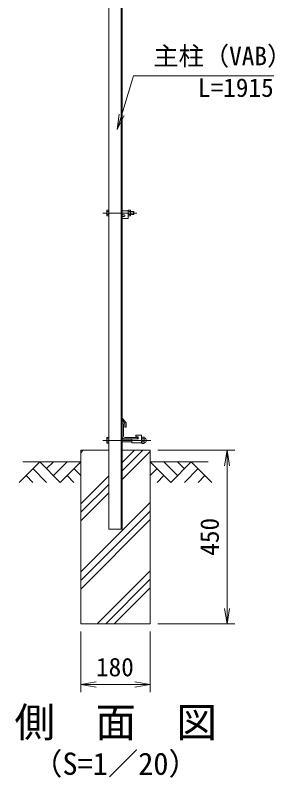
# Model space of a CAD drawing. Units: millimetres at full size. Extents: x -4200 to 4200, y -2970 to 2970.
# Drawn here: x -50 to 623, y -855 to 1122 of the extents above; entities that cross this region are included whole.
import ezdxf
from ezdxf.enums import TextEntityAlignment as Align

# ---------------------------------------------------------------- set-up
doc = ezdxf.new("R2010")
doc.units = ezdxf.units.MM
doc.header["$LTSCALE"] = 10
doc.linetypes.add('USER1', pattern=[50.8, 31.75, -6.35, 6.35, -6.35])
for name, color, linetype, lineweight in [('0-0_D-STR1', 1, 'Continuous', 18), ('0-1_D-BMK', 2, 'USER1', 13), ('0-2_D-STR-DIM', 7, 'Continuous', 13), ('0-3_D-BGD', 7, 'Continuous', 18), ('0-4_D-STR4', 7, 'Continuous', 18), ('0-5_D-DCR-HCH', 7, 'Continuous', 13), ('0-6_D-STR3', 3, 'Continuous', 13), ('0-7_D-STR-TXT', 7, 'Continuous', 13), ('0-8_0', 7, 'Continuous', 18)]:
    doc.layers.add(name, color=color, linetype=linetype, lineweight=lineweight)
doc.layers.add('0-9_D-TTL-TXT', color=7, linetype='Continuous')
doc.styles.add('ＭＳ ゴシック', font='')
doc.styles.get('ＭＳ ゴシック').set_extended_font_data('MS Gothic')

# ---------------------------------------------------------------- blocks, each defined once
blk = doc.blocks.new('_Open')
at = {"layer": '0-8_0'}
blk.add_line((-10, 1.667), (0, 0), dxfattribs=at)
blk.add_lwpolyline([(-10, -1.667), (0, 0), (-10, 0)], dxfattribs=at)

msp = doc.modelspace()

# ---------------------------------------------------------------- linework, layer by layer
at = {"layer": '0-0_D-STR1'}
for p, q in [((224.82, -211.08), (224.82, 1253.11)), ((227.82, -211.08), (227.82, 1253.92)), ((192.82, -211.08), (192.82, 1244.54)), ((237.82, 64.65), (227.82, 77.15)), ((227.82, 72.58), (227.82, 77.15)), ((234.82, 63.53), (227.82, 72.58)), ((228.82, 63.92), (227.82, 63.92)), ((227.82, 28.92), (227.82, 63.92)), ((230.82, 31.42), (230.82, 61.92)), ((234.82, 53.65), (234.82, 63.53)), ((237.82, 53.65), (237.82, 64.65)), ((234.82, 53.65), (237.82, 53.65)), ((267.82, 23.92), (232.82, 23.92)), ((265.82, 26.92), (235.32, 26.92)), ((267.82, 24.92), (267.82, 23.92)), ((227.82, -211.08), (192.82, -211.08))]:
    msp.add_line(p, q, dxfattribs=at)
for centre, radius, start, end in [((228.82, 61.92), 2, 0, 90), ((232.82, 28.92), 5, 180, 270), ((235.32, 31.42), 4.5, 180, 270), ((265.82, 24.92), 2, 0, 90)]:
    msp.add_arc(centre, radius, start, end, dxfattribs=at)
at = {"layer": '0-1_D-BMK'}
for p, q in [((265.82, 608.92), (177.82, 608.92)), ((302.05, 19.42), (177.82, 19.42))]:
    msp.add_line(p, q, dxfattribs=at)
at = {"layer": '0-2_D-STR-DIM'}
for p, q in [((320.32, -6.08), (519.33, -6.08)), ((499.33, -456.08), (499.33, -6.08)), ((320.32, -456.08), (519.33, -456.08)), ((120.32, -476.08), (120.32, -633.4)), ((300.32, -476.08), (300.32, -633.4)), ((120.32, -613.4), (300.32, -613.4))]:
    msp.add_line(p, q, dxfattribs=at)
at = {"layer": '0-3_D-BGD'}
for p, q in [((-29.68, -36.08), (120.32, -36.08)), ((450.32, -36.08), (300.32, -36.08))]:
    msp.add_line(p, q, dxfattribs=at)
at = {"layer": '0-4_D-STR4'}
for p, q in [((120.32, -6.08), (120.32, -456.08)), ((192.82, -6.08), (120.32, -6.08)), ((300.32, -6.08), (227.82, -6.08)), ((300.32, -6.08), (300.32, -456.08)), ((300.32, -456.08), (120.32, -456.08))]:
    msp.add_line(p, q, dxfattribs=at)
at = {"layer": '0-5_D-DCR-HCH'}
for p, q in [((120.32, -12.36), (126.59, -6.08)), ((227.82, -59.53), (281.27, -6.08)), ((227.82, -37.44), (259.18, -6.08)), ((227.82, -81.63), (300.32, -9.13)), ((13.9, -36.08), (-39.32, -89.29)), ((13.9, -36.08), (67.11, -89.29)), ((31.63, -53.82), (49.37, -36.08)), ((49.37, -71.56), (84.85, -36.08)), ((67.11, -89.29), (120.32, -36.08)), ((353.53, -89.29), (300.32, -36.08)), ((371.27, -71.56), (335.8, -36.08)), ((406.74, -36.08), (353.53, -89.29)), ((389.1, -53.91), (371.27, -36.08)), ((406.74, -36.08), (459.96, -89.29)), ((-3.84, -53.82), (31.8, -89.29)), ((102.58, -53.82), (120.32, -71.48)), ((318.06, -53.82), (300.32, -71.48)), ((424.48, -53.82), (388.84, -89.29)), ((-21.58, -71.56), (-3.76, -89.29)), ((84.85, -71.56), (102.66, -89.29)), ((120.32, -144.94), (192.82, -72.44)), ((335.8, -71.56), (317.98, -89.29)), ((442.22, -71.56), (424.4, -89.29)), ((120.32, -167.03), (192.82, -94.53)), ((120.32, -189.13), (192.82, -116.63)), ((120.32, -321.71), (300.32, -141.71)), ((120.32, -343.81), (300.32, -163.81)), ((120.32, -365.91), (300.32, -185.91)), ((162.73, -456.08), (300.32, -318.49)), ((184.83, -456.08), (300.32, -340.59)), ((206.92, -456.08), (300.32, -362.69))]:
    msp.add_line(p, q, dxfattribs=at)
at = {"layer": '0-6_D-STR3'}
for p, q in [((187.52, 615.22), (188.22, 616.42)), ((187.52, 615.22), (187.52, 602.62)), ((192.82, 616.42), (188.22, 616.42)), ((192.82, 616.42), (192.82, 601.41)), ((242.82, 614.92), (227.82, 614.92)), ((242.82, 616.42), (248.6, 616.42)), ((242.82, 601.41), (242.82, 616.42)), ((242.82, 614.92), (242.82, 594.92)), ((248.6, 616.42), (249.32, 615.17)), ((249.32, 602.67), (249.32, 615.17)), ((249.32, 612.92), (256.62, 612.92)), ((256.62, 612.92), (257.82, 611.72)), ((256.62, 612.92), (256.62, 604.92)), ((187.52, 602.62), (188.22, 601.41)), ((192.82, 612.67), (188.22, 612.67)), ((192.82, 605.16), (188.22, 605.16)), ((192.82, 601.41), (188.22, 601.41)), ((232.57, 604.42), (227.82, 604.42)), ((227.82, 599.92), (227.82, 594.92)), ((232.57, 599.92), (227.82, 599.92)), ((242.82, 594.92), (227.82, 594.92)), ((242.82, 612.67), (248.6, 612.67)), ((242.82, 605.16), (248.6, 605.16)), ((242.82, 601.41), (248.6, 601.41)), ((248.6, 601.41), (249.32, 602.67)), ((249.32, 604.92), (256.62, 604.92)), ((256.62, 604.92), (257.82, 606.12)), ((257.82, 611.72), (257.82, 606.12)), ((187.52, 25.72), (188.22, 26.92)), ((187.52, 13.12), (187.52, 25.72)), ((192.82, 26.92), (188.22, 26.92)), ((192.82, 23.17), (188.22, 23.17)), ((192.82, 11.91), (192.82, 26.92)), ((227.82, 23.42), (253.07, 23.42)), ((227.82, 22.67), (253.07, 22.67)), ((267.82, 23.92), (253.07, 23.92)), ((253.07, 13.42), (253.07, 23.92)), ((278.07, 33.42), (263.07, 33.42)), ((263.07, 28.42), (263.07, 33.42)), ((267.82, 28.42), (263.07, 28.42)), ((278.07, 13.42), (278.07, 33.42)), ((278.07, 13.18), (278.07, 25.53)), ((278.07, 13.18), (278.07, 25.53)), ((279.07, 27.52), (283.57, 27.52)), ((283.57, 23.47), (279.07, 23.47)), ((284.57, 13.18), (284.57, 25.53)), ((284.57, 13.18), (284.57, 25.53)), ((187.52, 13.12), (188.22, 11.91)), ((192.82, 15.66), (188.22, 15.66)), ((192.82, 11.91), (188.22, 11.91)), ((227.82, 16.17), (253.07, 16.17)), ((227.82, 15.42), (253.07, 15.42)), ((278.07, 13.42), (253.07, 13.42)), ((283.57, 15.37), (279.07, 15.37)), ((279.07, 11.32), (283.57, 11.32))]:
    msp.add_line(p, q, dxfattribs=at)
for centre, radius, start, end in [((190.96, 614.55), 3.32, 145.61585, 214.38415), ((245.85, 614.55), 3.32, 325.61586, 34.38414), ((200.06, 608.92), 12.42, 162.4121, 197.5879), ((190.96, 603.29), 3.32, 145.61585, 214.38415), ((232.57, 602.17), 2.25, 270, 90), ((245.85, 603.29), 3.32, 325.61585, 34.38416), ((236.76, 608.92), 12.42, 342.4121, 17.5879), ((190.96, 25.05), 3.32, 145.61585, 214.38415), ((200.06, 19.42), 12.42, 162.4121, 197.5879), ((267.82, 26.17), 2.25, 270, 90), ((280.62, 25.49), 2.55, 127.42505, 232.57495), ((286.77, 19.42), 8.7, 152.26063, 207.73937), ((282.02, 25.49), 2.55, 307.42505, 52.57495), ((275.87, 19.42), 8.7, 332.26063, 27.73937), ((284.94, 26.36), 0.5, 196.57981, 262.83194), ((284.07, 19.42), 6.5, 277.16806, 82.83194), ((190.96, 13.79), 3.32, 145.61585, 214.38415), ((280.61, 13.34), 2.54, 127.21089, 232.78911), ((282.03, 13.34), 2.54, 307.21089, 52.78911), ((284.94, 12.47), 0.5, 97.16806, 170.16084)]:
    msp.add_arc(centre, radius, start, end, dxfattribs=at)
at = {"layer": '0-7_D-STR-TXT'}
msp.add_lwpolyline([(621.1, 965.03), (257.24, 965.03), (215.54, 827.37)], dxfattribs=at)

# ---------------------------------------------------------------- block references
at = {"layer": '0-2_D-STR-DIM', "xscale": 4, "yscale": 4}
for p, rotation in [((499.33, -6.08), 90), ((499.33, -456.08), 270), ((120.32, -613.4), 180)]:
    msp.add_blockref('_Open', p, dxfattribs=dict(at, rotation=rotation))
msp.add_blockref('_Open', (300.32, -613.4), dxfattribs=at)
at = {"layer": '0-7_D-STR-TXT', "xscale": 4, "yscale": 4, "rotation": 253.14944}
msp.add_blockref('_Open', (214.96, 825.46), dxfattribs=at)

# ---------------------------------------------------------------- texts
at = {"layer": '0-2_D-STR-DIM', "style": 'ＭＳ ゴシック'}
msp.add_text('450', height=48.09, rotation=90, dxfattribs=at).set_placement((492.59, -279.59), align=Align.BOTTOM_LEFT)
msp.add_text('180', height=48.09, dxfattribs=at).set_placement((159.66, -606.65), align=Align.BOTTOM_LEFT)
at = {"layer": '0-7_D-STR-TXT', "style": 'ＭＳ ゴシック'}
for s, p in [('主柱（VAB）', (308.16, 977.62)), ('L=1915', (424.03, 895.7))]:
    msp.add_text(s, height=48.09, dxfattribs=at).set_placement(p, align=Align.BOTTOM_LEFT)
at = {"layer": '0-9_D-TTL-TXT', "style": 'ＭＳ ゴシック'}
for s, height, p in [('側\u3000面\u3000図', 76.98, (-51.44, -773.02)), ('（S=1／20）', 57.7, (-5.95, -865))]:
    msp.add_text(s, height=height, dxfattribs=at).set_placement(p, align=Align.BOTTOM_LEFT)

doc.saveas('drawing.dxf')
